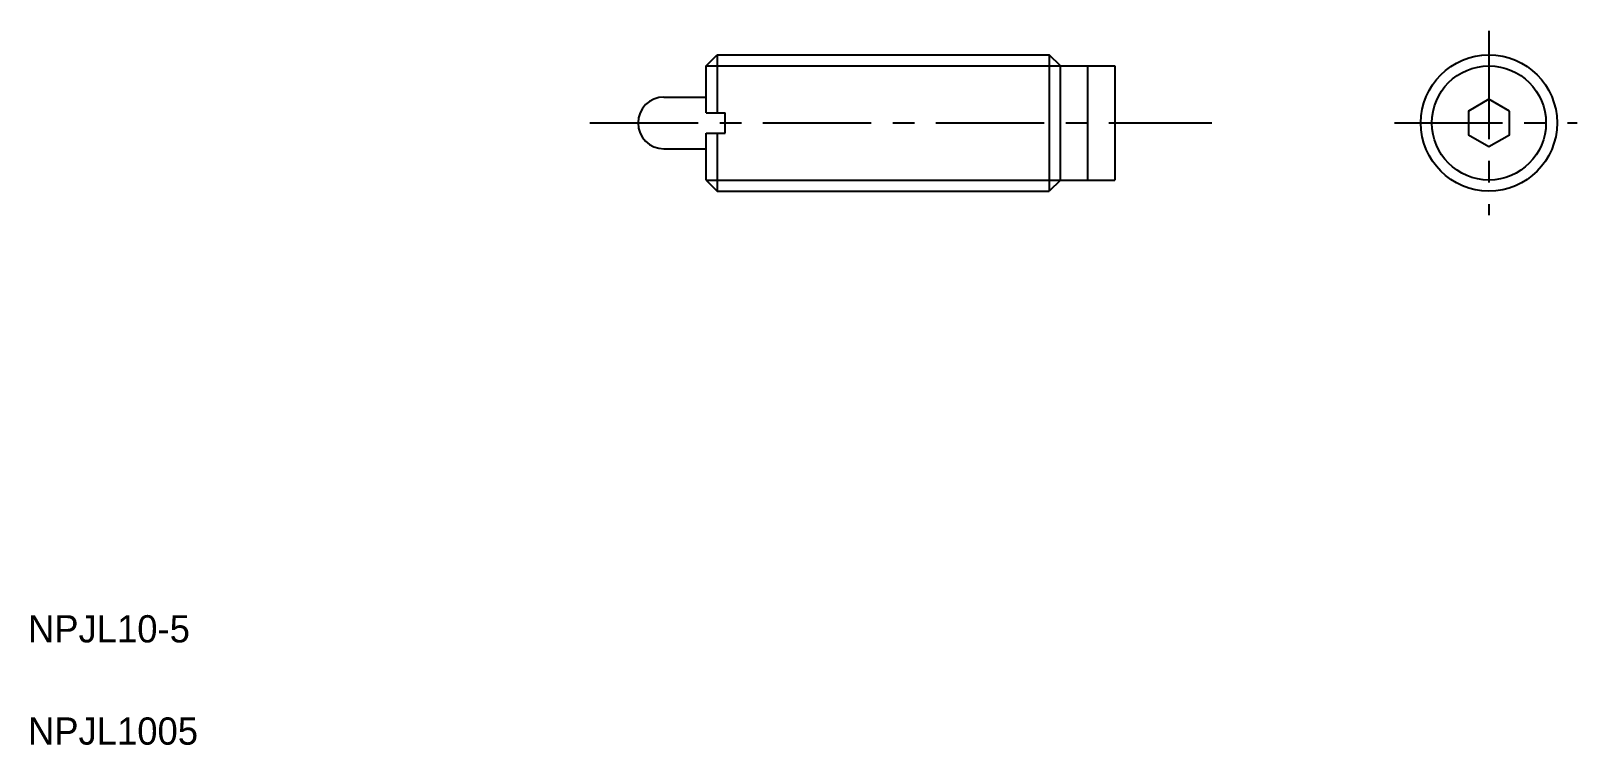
# Model space of a CAD drawing. Extents: x 5 to 119, y 5 to 57.
import ezdxf

# ---------------------------------------------------------------- set-up
doc = ezdxf.new("R2010")
doc.units = 0
doc.header["$LTSCALE"] = 0.25
doc.linetypes.add('CENTER', pattern=[50.8, 31.75, -6.35, 6.35, -6.35])
doc.layers.get('0').update_dxf_attribs({"linetype": 'CONTINUOUS'})
doc.layers.add('CENTER', color=1, linetype='CENTER')

msp = doc.modelspace()

# ---------------------------------------------------------------- linework, layer by layer
for p, q in [((54.790882, 54.801588), (55.602882, 55.613588)), ((54.790882, 51.363588), (54.790882, 54.801588)), ((55.602882, 55.613588), (79.978882, 55.613588)), ((55.602882, 55.613588), (55.602882, 51.363588)), ((79.978882, 55.613588), (79.978882, 45.613588)), ((80.790882, 54.801588), (79.978882, 55.613588)), ((80.790882, 46.425588), (80.790882, 54.801588)), ((80.790882, 54.801588), (84.79091, 54.801588)), ((82.79091, 54.801588), (82.79091, 46.425588)), ((84.79091, 54.801588), (84.79091, 46.425588)), ((51.690882, 52.513588), (54.790882, 52.513588)), ((54.790882, 53.082588), (54.790982, 53.082588)), ((54.790882, 52.223088), (54.790882, 52.223188)), ((54.790882, 51.363588), (56.190882, 51.363588)), ((56.190882, 49.863588), (56.190882, 51.363588)), ((54.790882, 49.863588), (56.190882, 49.863588)), ((54.790882, 46.425588), (54.790882, 49.863588)), ((55.602882, 49.863588), (55.602882, 45.613588)), ((51.690882, 48.713588), (54.790882, 48.713588)), ((54.790882, 46.425588), (55.602882, 45.613588)), ((55.602882, 45.613588), (79.978882, 45.613588)), ((80.790882, 46.425588), (79.978882, 45.613588)), ((80.790882, 46.425588), (84.79091, 46.425588))]:
    msp.add_line(p, q)
at = {"color": 3}
for p, q in [((54.790882, 54.801588), (80.790882, 54.801588)), ((54.790882, 46.425588), (80.790882, 46.425588))]:
    msp.add_line(p, q, dxfattribs=at)
msp.add_lwpolyline([(113.756748, 51.479614), (112.256748, 52.345639), (110.756748, 51.479614), (110.756748, 49.747563), (112.256748, 48.881538), (113.756748, 49.747563)], close=True)
for radius in [5, 4.188]:
    msp.add_circle((112.256748, 50.613588), radius)
msp.add_arc((51.690882, 50.613588), 1.9, 90, 270)
at = {"layer": 'CENTER', "color": 1, "linetype": 'CENTER'}
for p, q in [((112.256748, 57.363113), (112.256748, 43.859023)), ((46.261983, 50.613588), (91.910391, 50.613588)), ((105.32035, 50.613588), (118.726264, 50.613588))]:
    msp.add_line(p, q, dxfattribs=at)

# ---------------------------------------------------------------- texts
for s, p in [('NPJL10-5', (5, 12.5)), ('NPJL1005', (5, 5))]:
    msp.add_text(s, height=2).set_placement(p)

doc.saveas('drawing.dxf')
